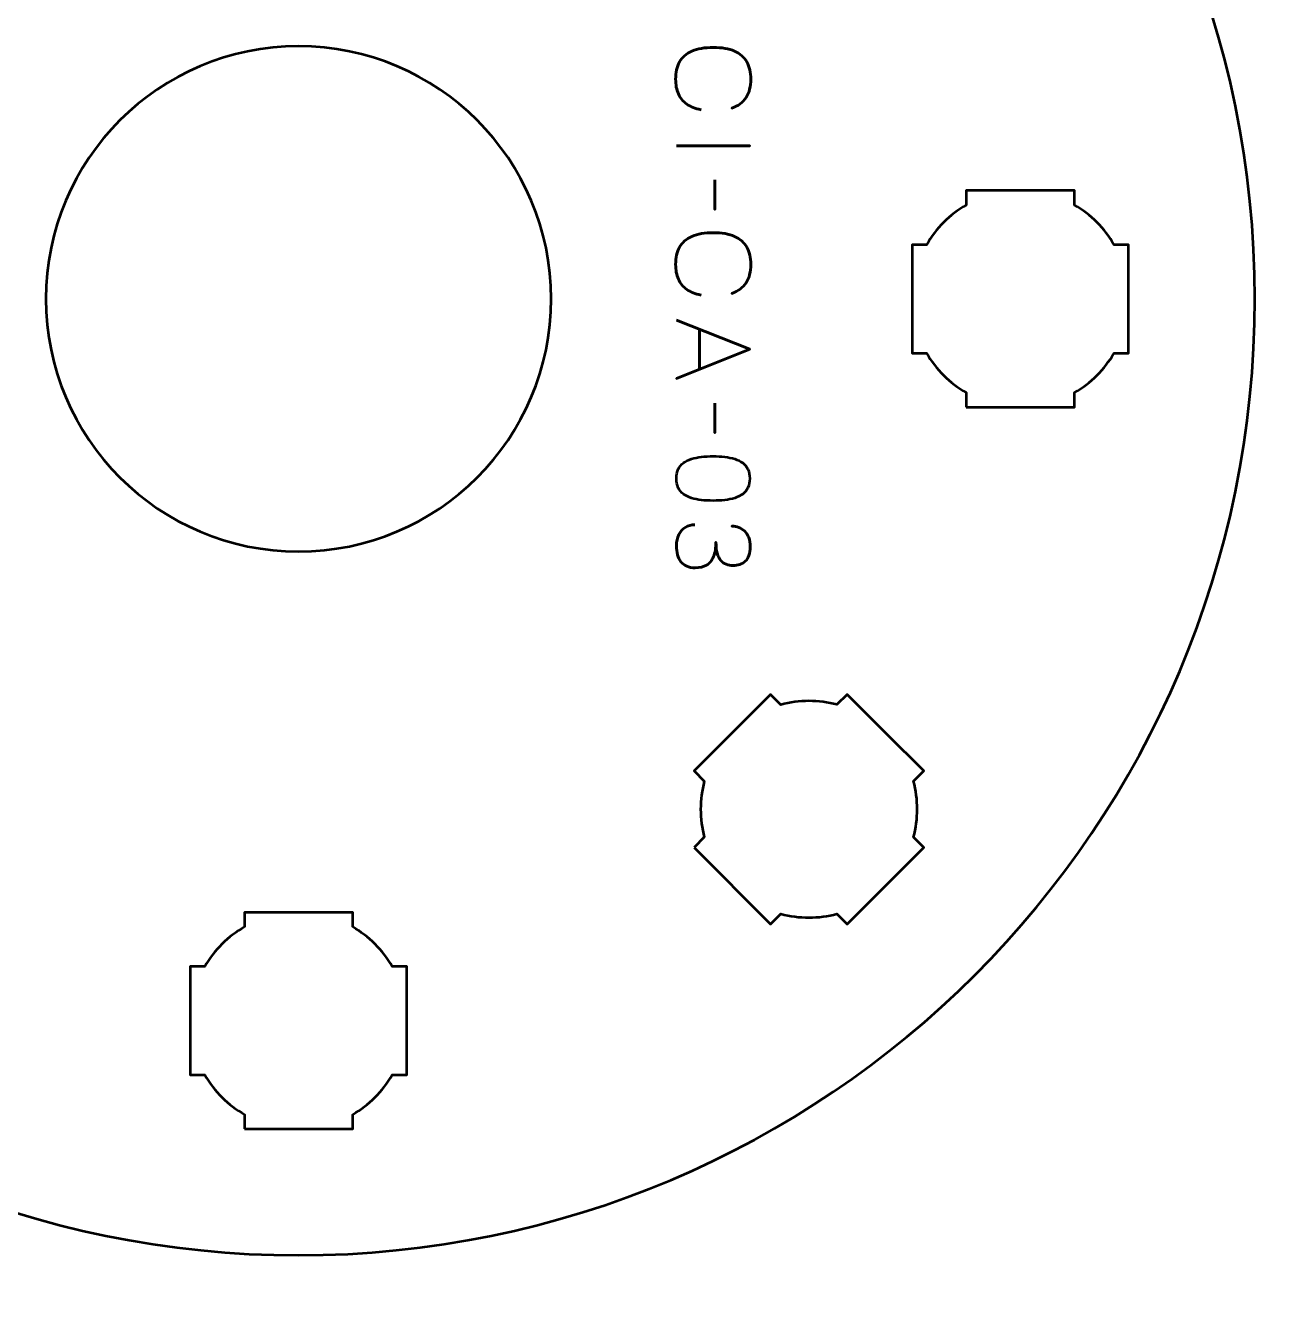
# Model space of a CAD drawing. Header units: centimetres. Extents: x -21 to 0, y -29.7 to 0.
# Drawn here: x -12.656 to -9.174, y -22.774 to -19.194 of the extents above; entities that cross this region are included whole.
import ezdxf

# ---------------------------------------------------------------- set-up
doc = ezdxf.new("R2010")
doc.units = ezdxf.units.CM
doc.header["$MEASUREMENT"] = 0
doc.layers.add('Layer 1', color=7, linetype='Continuous')

msp = doc.modelspace()

# ---------------------------------------------------------------- linework, layer by layer
at = {"layer": 'Layer 1', "color": 1, "lineweight": 53}
msp.add_open_spline([(-21.00003, -29.19995), (-21.00003, -29.19995), (-21.00003, -1.69992), (-21.00003, -1.69992), (-21.00003, -1.69992), (-21.00003, -1.61709), (-20.93286, -1.54992), (-20.85003, -1.54992), (-20.85003, -1.54992), (-20.7672, -1.54992), (-20.70003, -1.48275), (-20.70003, -1.39992), (-20.70003, -1.39992), (-20.70003, -1.31709), (-20.7672, -1.24992), (-20.85003, -1.24992), (-20.85003, -1.24992), (-20.93286, -1.24992), (-21.00003, -1.18275), (-21.00003, -1.09992), (-21.00003, -1.09992), (-21.00003, -1.09992), (-21.00003, -0.49992), (-21.00003, -0.49992), (-21.00003, -0.49992), (-21.00003, -0.22295), (-20.77694, 0.00004), (-20.49994, 0.00004), (-20.49994, 0.00004), (-20.49994, 0.00004), (-0.50008, 0.00004), (-0.50008, 0.00004), (-0.50008, 0.00004), (-0.22294, 0.00004), (0.00002, -0.22295), (0.00002, -0.49992), (0.00002, -0.49992), (0.00002, -0.49992), (0.00002, -29.19995), (0.00002, -29.19995), (0.00002, -29.19995), (0.00002, -29.47695), (-0.22294, -29.70004), (-0.50008, -29.70004), (-0.50008, -29.70004), (-0.50008, -29.70004), (-20.49994, -29.70004), (-20.49994, -29.70004), (-20.49994, -29.70004), (-20.77694, -29.70004), (-21.00003, -29.47695), (-21.00003, -29.19995)], degree=3, knots=[0, 0, 0, 0, 0.0769231, 0.0769231, 0.0769231, 0.0769231, 0.1538462, 0.1538462, 0.1538462, 0.1538462, 0.2307692, 0.2307692, 0.2307692, 0.2307692, 0.3076923, 0.3076923, 0.3076923, 0.3076923, 0.3846154, 0.3846154, 0.3846154, 0.3846154, 0.4615385, 0.4615385, 0.4615385, 0.4615385, 0.5384615, 0.5384615, 0.5384615, 0.5384615, 0.6153846, 0.6153846, 0.6153846, 0.6153846, 0.6923077, 0.6923077, 0.6923077, 0.6923077, 0.7692308, 0.7692308, 0.7692308, 0.7692308, 0.8461538, 0.8461538, 0.8461538, 0.8461538, 0.9230769, 0.9230769, 0.9230769, 0.9230769, 1, 1, 1, 1], dxfattribs=at)
at = {"layer": 'Layer 1', "color": 3, "lineweight": 53}
msp.add_open_spline([(-11.89998, -17.3), (-10.43665, -17.3), (-9.24998, -18.48667), (-9.24998, -19.95), (-9.24998, -19.95), (-9.24998, -21.41333), (-10.43665, -22.6), (-11.89998, -22.6), (-11.89998, -22.6), (-13.36331, -22.6), (-14.54998, -21.41333), (-14.54998, -19.95), (-14.54998, -19.95), (-14.54998, -18.48667), (-13.36331, -17.3), (-11.89998, -17.3)], degree=3, knots=[0, 0, 0, 0, 0.25, 0.25, 0.25, 0.25, 0.5, 0.5, 0.5, 0.5, 0.75, 0.75, 0.75, 0.75, 1, 1, 1, 1], dxfattribs=at)
at = {"layer": 'Layer 1', "lineweight": 53}
for points, knots in [([(-11.89998, -19.25), (-11.51344, -19.25), (-11.19998, -19.56346), (-11.19998, -19.95), (-11.19998, -19.95), (-11.19998, -20.33654), (-11.51344, -20.65), (-11.89998, -20.65), (-11.89998, -20.65), (-12.28652, -20.65), (-12.59998, -20.33654), (-12.59998, -19.95), (-12.59998, -19.95), (-12.59998, -19.56346), (-12.28652, -19.25), (-11.89998, -19.25)], [0, 0, 0, 0, 0.25, 0.25, 0.25, 0.25, 0.5, 0.5, 0.5, 0.5, 0.75, 0.75, 0.75, 0.75, 1, 1, 1, 1]), ([(-10.04997, -20.25006), (-10.04997, -20.25006), (-10.04997, -20.20988), (-10.04997, -20.20988), (-10.04997, -20.20988), (-10.09551, -20.18355), (-10.13347, -20.1456), (-10.15982, -20.10007), (-10.15982, -20.10007), (-10.15982, -20.10007), (-10.19997, -20.10007), (-10.19997, -20.10007), (-10.19997, -20.10007), (-10.19997, -20.10007), (-10.19997, -19.95155), (-10.19997, -19.95155), (-10.19997, -19.95155), (-10.19997, -19.95155), (-10.19999, -19.95), (-10.19999, -19.95), (-10.19999, -19.95), (-10.19999, -19.95), (-10.19997, -19.94845), (-10.19997, -19.94845), (-10.19997, -19.94845), (-10.19997, -19.94845), (-10.19997, -19.80006), (-10.19997, -19.80006), (-10.19997, -19.80006), (-10.19997, -19.80006), (-10.15987, -19.80006), (-10.15987, -19.80006), (-10.15987, -19.80006), (-10.13352, -19.75449), (-10.09553, -19.71649), (-10.04997, -19.69013), (-10.04997, -19.69013), (-10.04997, -19.69013), (-10.04997, -19.65005), (-10.04997, -19.65005), (-10.04997, -19.65005), (-10.04997, -19.65005), (-9.90463, -19.65005), (-9.90463, -19.65005), (-9.90463, -19.65005), (-9.90463, -19.65005), (-9.89999, -19.64999), (-9.89999, -19.64999), (-9.89999, -19.64999), (-9.89999, -19.64999), (-9.89534, -19.65005), (-9.89534, -19.65005), (-9.89534, -19.65005), (-9.89534, -19.65005), (-9.74996, -19.65005), (-9.74996, -19.65005), (-9.74996, -19.65005), (-9.74996, -19.65005), (-9.74996, -19.69013), (-9.74996, -19.69013), (-9.74996, -19.69013), (-9.70439, -19.71649), (-9.66642, -19.75449), (-9.64008, -19.80006), (-9.64008, -19.80006), (-9.64008, -19.80006), (-9.59996, -19.80006), (-9.59996, -19.80006), (-9.59996, -19.80006), (-9.59996, -19.80006), (-9.59996, -20.10007), (-9.59996, -20.10007), (-9.59996, -20.10007), (-9.59996, -20.10007), (-9.64013, -20.10007), (-9.64013, -20.10007), (-9.64013, -20.10007), (-9.66647, -20.1456), (-9.70443, -20.18355), (-9.74996, -20.20988), (-9.74996, -20.20988), (-9.74996, -20.20988), (-9.74996, -20.25006), (-9.74996, -20.25006), (-9.74996, -20.25006), (-9.74996, -20.25006), (-10.04997, -20.25006), (-10.04997, -20.25006)], [0, 0, 0, 0, 0.0454545, 0.0454545, 0.0454545, 0.0454545, 0.0909091, 0.0909091, 0.0909091, 0.0909091, 0.1363636, 0.1363636, 0.1363636, 0.1363636, 0.1818182, 0.1818182, 0.1818182, 0.1818182, 0.2272727, 0.2272727, 0.2272727, 0.2272727, 0.2727273, 0.2727273, 0.2727273, 0.2727273, 0.3181818, 0.3181818, 0.3181818, 0.3181818, 0.3636364, 0.3636364, 0.3636364, 0.3636364, 0.4090909, 0.4090909, 0.4090909, 0.4090909, 0.4545455, 0.4545455, 0.4545455, 0.4545455, 0.5, 0.5, 0.5, 0.5, 0.5454545, 0.5454545, 0.5454545, 0.5454545, 0.5909091, 0.5909091, 0.5909091, 0.5909091, 0.6363636, 0.6363636, 0.6363636, 0.6363636, 0.6818182, 0.6818182, 0.6818182, 0.6818182, 0.7272727, 0.7272727, 0.7272727, 0.7272727, 0.7727273, 0.7727273, 0.7727273, 0.7727273, 0.8181818, 0.8181818, 0.8181818, 0.8181818, 0.8636364, 0.8636364, 0.8636364, 0.8636364, 0.9090909, 0.9090909, 0.9090909, 0.9090909, 0.9545455, 0.9545455, 0.9545455, 0.9545455, 1, 1, 1, 1]), ([(-10.80401, -21.47025), (-10.80401, -21.47025), (-10.77558, -21.44182), (-10.77558, -21.44182), (-10.77558, -21.44182), (-10.78915, -21.39102), (-10.78913, -21.33735), (-10.77557, -21.28655), (-10.77557, -21.28655), (-10.77557, -21.28655), (-10.80401, -21.25812), (-10.80401, -21.25812), (-10.80401, -21.25812), (-10.80401, -21.25812), (-10.59187, -21.04598), (-10.59187, -21.04598), (-10.59187, -21.04598), (-10.59187, -21.04598), (-10.56346, -21.0744), (-10.56346, -21.0744), (-10.56346, -21.0744), (-10.51264, -21.06083), (-10.45895, -21.0608), (-10.40811, -21.07435), (-10.40811, -21.07435), (-10.40811, -21.07435), (-10.37974, -21.04598), (-10.37974, -21.04598), (-10.37974, -21.04598), (-10.37974, -21.04598), (-10.27692, -21.14881), (-10.27692, -21.14881), (-10.27692, -21.14881), (-10.27692, -21.14881), (-10.27358, -21.15206), (-10.27358, -21.15206), (-10.27358, -21.15206), (-10.27358, -21.15206), (-10.27035, -21.15538), (-10.27035, -21.15538), (-10.27035, -21.15538), (-10.27035, -21.15538), (-10.16761, -21.25812), (-10.16761, -21.25812), (-10.16761, -21.25812), (-10.16761, -21.25812), (-10.19594, -21.28645), (-10.19594, -21.28645), (-10.19594, -21.28645), (-10.18235, -21.3373), (-10.18235, -21.39105), (-10.19594, -21.44192), (-10.19594, -21.44192), (-10.19594, -21.44192), (-10.16761, -21.47025), (-10.16761, -21.47025), (-10.16761, -21.47025), (-10.16761, -21.47025), (-10.26893, -21.57156), (-10.26893, -21.57156), (-10.26893, -21.57156), (-10.26893, -21.57156), (-10.27358, -21.57633), (-10.27358, -21.57633), (-10.27358, -21.57633), (-10.27358, -21.57633), (-10.27836, -21.581), (-10.27836, -21.581), (-10.27836, -21.581), (-10.27836, -21.581), (-10.37974, -21.68238), (-10.37974, -21.68238), (-10.37974, -21.68238), (-10.37974, -21.68238), (-10.4081, -21.65402), (-10.4081, -21.65402), (-10.4081, -21.65402), (-10.45894, -21.66759), (-10.51266, -21.66758), (-10.56348, -21.65399), (-10.56348, -21.65399), (-10.56348, -21.65399), (-10.59187, -21.68238), (-10.59187, -21.68238), (-10.59187, -21.68238), (-10.59187, -21.68238), (-10.80401, -21.47025), (-10.80401, -21.47025)], [0, 0, 0, 0, 0.0454545, 0.0454545, 0.0454545, 0.0454545, 0.0909091, 0.0909091, 0.0909091, 0.0909091, 0.1363636, 0.1363636, 0.1363636, 0.1363636, 0.1818182, 0.1818182, 0.1818182, 0.1818182, 0.2272727, 0.2272727, 0.2272727, 0.2272727, 0.2727273, 0.2727273, 0.2727273, 0.2727273, 0.3181818, 0.3181818, 0.3181818, 0.3181818, 0.3636364, 0.3636364, 0.3636364, 0.3636364, 0.4090909, 0.4090909, 0.4090909, 0.4090909, 0.4545455, 0.4545455, 0.4545455, 0.4545455, 0.5, 0.5, 0.5, 0.5, 0.5454545, 0.5454545, 0.5454545, 0.5454545, 0.5909091, 0.5909091, 0.5909091, 0.5909091, 0.6363636, 0.6363636, 0.6363636, 0.6363636, 0.6818182, 0.6818182, 0.6818182, 0.6818182, 0.7272727, 0.7272727, 0.7272727, 0.7272727, 0.7727273, 0.7727273, 0.7727273, 0.7727273, 0.8181818, 0.8181818, 0.8181818, 0.8181818, 0.8636364, 0.8636364, 0.8636364, 0.8636364, 0.9090909, 0.9090909, 0.9090909, 0.9090909, 0.9545455, 0.9545455, 0.9545455, 0.9545455, 1, 1, 1, 1]), ([(-12.04997, -22.25006), (-12.04997, -22.25006), (-12.04997, -22.20988), (-12.04997, -22.20988), (-12.04997, -22.20988), (-12.09551, -22.18355), (-12.13347, -22.1456), (-12.15982, -22.10007), (-12.15982, -22.10007), (-12.15982, -22.10007), (-12.19997, -22.10007), (-12.19997, -22.10007), (-12.19997, -22.10007), (-12.19997, -22.10007), (-12.19997, -21.95155), (-12.19997, -21.95155), (-12.19997, -21.95155), (-12.19997, -21.95155), (-12.19999, -21.95), (-12.19999, -21.95), (-12.19999, -21.95), (-12.19999, -21.95), (-12.19997, -21.94845), (-12.19997, -21.94845), (-12.19997, -21.94845), (-12.19997, -21.94845), (-12.19997, -21.80006), (-12.19997, -21.80006), (-12.19997, -21.80006), (-12.19997, -21.80006), (-12.15987, -21.80006), (-12.15987, -21.80006), (-12.15987, -21.80006), (-12.13352, -21.75449), (-12.09553, -21.71649), (-12.04997, -21.69013), (-12.04997, -21.69013), (-12.04997, -21.69013), (-12.04997, -21.65005), (-12.04997, -21.65005), (-12.04997, -21.65005), (-12.04997, -21.65005), (-11.90463, -21.65005), (-11.90463, -21.65005), (-11.90463, -21.65005), (-11.90463, -21.65005), (-11.89999, -21.64999), (-11.89999, -21.64999), (-11.89999, -21.64999), (-11.89999, -21.64999), (-11.89534, -21.65005), (-11.89534, -21.65005), (-11.89534, -21.65005), (-11.89534, -21.65005), (-11.74996, -21.65005), (-11.74996, -21.65005), (-11.74996, -21.65005), (-11.74996, -21.65005), (-11.74996, -21.69013), (-11.74996, -21.69013), (-11.74996, -21.69013), (-11.70439, -21.71649), (-11.66642, -21.75449), (-11.64008, -21.80006), (-11.64008, -21.80006), (-11.64008, -21.80006), (-11.59996, -21.80006), (-11.59996, -21.80006), (-11.59996, -21.80006), (-11.59996, -21.80006), (-11.59996, -22.10007), (-11.59996, -22.10007), (-11.59996, -22.10007), (-11.59996, -22.10007), (-11.64013, -22.10007), (-11.64013, -22.10007), (-11.64013, -22.10007), (-11.66647, -22.1456), (-11.70443, -22.18355), (-11.74996, -22.20988), (-11.74996, -22.20988), (-11.74996, -22.20988), (-11.74996, -22.25006), (-11.74996, -22.25006), (-11.74996, -22.25006), (-11.74996, -22.25006), (-12.04997, -22.25006), (-12.04997, -22.25006)], [0, 0, 0, 0, 0.0454545, 0.0454545, 0.0454545, 0.0454545, 0.0909091, 0.0909091, 0.0909091, 0.0909091, 0.1363636, 0.1363636, 0.1363636, 0.1363636, 0.1818182, 0.1818182, 0.1818182, 0.1818182, 0.2272727, 0.2272727, 0.2272727, 0.2272727, 0.2727273, 0.2727273, 0.2727273, 0.2727273, 0.3181818, 0.3181818, 0.3181818, 0.3181818, 0.3636364, 0.3636364, 0.3636364, 0.3636364, 0.4090909, 0.4090909, 0.4090909, 0.4090909, 0.4545455, 0.4545455, 0.4545455, 0.4545455, 0.5, 0.5, 0.5, 0.5, 0.5454545, 0.5454545, 0.5454545, 0.5454545, 0.5909091, 0.5909091, 0.5909091, 0.5909091, 0.6363636, 0.6363636, 0.6363636, 0.6363636, 0.6818182, 0.6818182, 0.6818182, 0.6818182, 0.7272727, 0.7272727, 0.7272727, 0.7272727, 0.7727273, 0.7727273, 0.7727273, 0.7727273, 0.8181818, 0.8181818, 0.8181818, 0.8181818, 0.8636364, 0.8636364, 0.8636364, 0.8636364, 0.9090909, 0.9090909, 0.9090909, 0.9090909, 0.9545455, 0.9545455, 0.9545455, 0.9545455, 1, 1, 1, 1])]:
    msp.add_open_spline(points, degree=3, knots=knots, dxfattribs=at)
at = {"layer": 'Layer 1', "color": 5, "lineweight": 53}
for points, knots in [([(-10.7845, -19.42604), (-10.80064, -19.42303), (-10.81395, -19.41776), (-10.82439, -19.41038), (-10.82439, -19.41038), (-10.83478, -19.40294), (-10.8425, -19.39344), (-10.84753, -19.38187), (-10.84753, -19.38187), (-10.85256, -19.37035), (-10.8551, -19.3568), (-10.85506, -19.34137), (-10.85506, -19.34137), (-10.8551, -19.3226), (-10.85148, -19.30666), (-10.8441, -19.29358), (-10.8441, -19.29358), (-10.83676, -19.28051), (-10.82542, -19.27054), (-10.81004, -19.26367), (-10.81004, -19.26367), (-10.79466, -19.2568), (-10.77495, -19.25337), (-10.75092, -19.25332), (-10.75092, -19.25332), (-10.72698, -19.25337), (-10.70732, -19.2568), (-10.69193, -19.26367), (-10.69193, -19.26367), (-10.67655, -19.27054), (-10.66517, -19.28051), (-10.65779, -19.29358), (-10.65779, -19.29358), (-10.6504, -19.30666), (-10.64673, -19.3226), (-10.64678, -19.34137), (-10.64678, -19.34137), (-10.64673, -19.36146), (-10.65101, -19.3783), (-10.65962, -19.3918), (-10.65962, -19.3918), (-10.66823, -19.40534), (-10.68154, -19.41527), (-10.69955, -19.42152), (-10.69955, -19.42152), (-10.68154, -19.41527), (-10.66823, -19.40534), (-10.65962, -19.3918), (-10.65962, -19.3918), (-10.65101, -19.3783), (-10.64673, -19.36146), (-10.64678, -19.34137), (-10.64678, -19.34137), (-10.64673, -19.3226), (-10.6504, -19.30666), (-10.65779, -19.29358), (-10.65779, -19.29358), (-10.66517, -19.28051), (-10.67655, -19.27054), (-10.69193, -19.26367), (-10.69193, -19.26367), (-10.70732, -19.2568), (-10.72698, -19.25337), (-10.75092, -19.25332), (-10.75092, -19.25332), (-10.77495, -19.25337), (-10.79466, -19.2568), (-10.81004, -19.26367), (-10.81004, -19.26367), (-10.82542, -19.27054), (-10.83676, -19.28051), (-10.8441, -19.29358), (-10.8441, -19.29358), (-10.85148, -19.30666), (-10.8551, -19.3226), (-10.85506, -19.34137), (-10.85506, -19.34137), (-10.8551, -19.3568), (-10.85256, -19.37035), (-10.84753, -19.38187), (-10.84753, -19.38187), (-10.8425, -19.39344), (-10.83478, -19.40294), (-10.82439, -19.41038), (-10.82439, -19.41038), (-10.81395, -19.41776), (-10.80064, -19.42303), (-10.7845, -19.42604)], [0, 0, 0, 0, 0.0454545, 0.0454545, 0.0454545, 0.0454545, 0.0909091, 0.0909091, 0.0909091, 0.0909091, 0.1363636, 0.1363636, 0.1363636, 0.1363636, 0.1818182, 0.1818182, 0.1818182, 0.1818182, 0.2272727, 0.2272727, 0.2272727, 0.2272727, 0.2727273, 0.2727273, 0.2727273, 0.2727273, 0.3181818, 0.3181818, 0.3181818, 0.3181818, 0.3636364, 0.3636364, 0.3636364, 0.3636364, 0.4090909, 0.4090909, 0.4090909, 0.4090909, 0.4545455, 0.4545455, 0.4545455, 0.4545455, 0.5, 0.5, 0.5, 0.5, 0.5454545, 0.5454545, 0.5454545, 0.5454545, 0.5909091, 0.5909091, 0.5909091, 0.5909091, 0.6363636, 0.6363636, 0.6363636, 0.6363636, 0.6818182, 0.6818182, 0.6818182, 0.6818182, 0.7272727, 0.7272727, 0.7272727, 0.7272727, 0.7727273, 0.7727273, 0.7727273, 0.7727273, 0.8181818, 0.8181818, 0.8181818, 0.8181818, 0.8636364, 0.8636364, 0.8636364, 0.8636364, 0.9090909, 0.9090909, 0.9090909, 0.9090909, 0.9545455, 0.9545455, 0.9545455, 0.9545455, 1, 1, 1, 1]), ([(-10.8528, -19.52594), (-10.8528, -19.52594), (-10.64932, -19.52594), (-10.64932, -19.52594), (-10.64932, -19.52594), (-10.64932, -19.52594), (-10.8528, -19.52594), (-10.8528, -19.52594)], [0, 0, 0, 0, 0.5, 0.5, 0.5, 0.5, 1, 1, 1, 1]), ([(-10.7464, -19.61992), (-10.7464, -19.61992), (-10.7464, -19.70205), (-10.7464, -19.70205), (-10.7464, -19.70205), (-10.7464, -19.70205), (-10.7464, -19.61992), (-10.7464, -19.61992)], [0, 0, 0, 0, 0.5, 0.5, 0.5, 0.5, 1, 1, 1, 1]), ([(-10.7845, -19.93939), (-10.80064, -19.93638), (-10.81395, -19.93111), (-10.82439, -19.92373), (-10.82439, -19.92373), (-10.83478, -19.91629), (-10.8425, -19.90679), (-10.84753, -19.89522), (-10.84753, -19.89522), (-10.85256, -19.8837), (-10.8551, -19.87015), (-10.85506, -19.85472), (-10.85506, -19.85472), (-10.8551, -19.83595), (-10.85148, -19.82001), (-10.8441, -19.80693), (-10.8441, -19.80693), (-10.83676, -19.79386), (-10.82542, -19.78389), (-10.81004, -19.77702), (-10.81004, -19.77702), (-10.79466, -19.77015), (-10.77495, -19.76672), (-10.75092, -19.76667), (-10.75092, -19.76667), (-10.72698, -19.76672), (-10.70732, -19.77015), (-10.69193, -19.77702), (-10.69193, -19.77702), (-10.67655, -19.78389), (-10.66517, -19.79386), (-10.65779, -19.80693), (-10.65779, -19.80693), (-10.6504, -19.82001), (-10.64673, -19.83595), (-10.64678, -19.85472), (-10.64678, -19.85472), (-10.64673, -19.87481), (-10.65101, -19.89165), (-10.65962, -19.90515), (-10.65962, -19.90515), (-10.66823, -19.91869), (-10.68154, -19.92862), (-10.69955, -19.93487), (-10.69955, -19.93487), (-10.68154, -19.92862), (-10.66823, -19.91869), (-10.65962, -19.90515), (-10.65962, -19.90515), (-10.65101, -19.89165), (-10.64673, -19.87481), (-10.64678, -19.85472), (-10.64678, -19.85472), (-10.64673, -19.83595), (-10.6504, -19.82001), (-10.65779, -19.80693), (-10.65779, -19.80693), (-10.66517, -19.79386), (-10.67655, -19.78389), (-10.69193, -19.77702), (-10.69193, -19.77702), (-10.70732, -19.77015), (-10.72698, -19.76672), (-10.75092, -19.76667), (-10.75092, -19.76667), (-10.77495, -19.76672), (-10.79466, -19.77015), (-10.81004, -19.77702), (-10.81004, -19.77702), (-10.82542, -19.78389), (-10.83676, -19.79386), (-10.8441, -19.80693), (-10.8441, -19.80693), (-10.85148, -19.82001), (-10.8551, -19.83595), (-10.85506, -19.85472), (-10.85506, -19.85472), (-10.8551, -19.87015), (-10.85256, -19.8837), (-10.84753, -19.89522), (-10.84753, -19.89522), (-10.8425, -19.90679), (-10.83478, -19.91629), (-10.82439, -19.92373), (-10.82439, -19.92373), (-10.81395, -19.93111), (-10.80064, -19.93638), (-10.7845, -19.93939)], [0, 0, 0, 0, 0.0454545, 0.0454545, 0.0454545, 0.0454545, 0.0909091, 0.0909091, 0.0909091, 0.0909091, 0.1363636, 0.1363636, 0.1363636, 0.1363636, 0.1818182, 0.1818182, 0.1818182, 0.1818182, 0.2272727, 0.2272727, 0.2272727, 0.2272727, 0.2727273, 0.2727273, 0.2727273, 0.2727273, 0.3181818, 0.3181818, 0.3181818, 0.3181818, 0.3636364, 0.3636364, 0.3636364, 0.3636364, 0.4090909, 0.4090909, 0.4090909, 0.4090909, 0.4545455, 0.4545455, 0.4545455, 0.4545455, 0.5, 0.5, 0.5, 0.5, 0.5454545, 0.5454545, 0.5454545, 0.5454545, 0.5909091, 0.5909091, 0.5909091, 0.5909091, 0.6363636, 0.6363636, 0.6363636, 0.6363636, 0.6818182, 0.6818182, 0.6818182, 0.6818182, 0.7272727, 0.7272727, 0.7272727, 0.7272727, 0.7727273, 0.7727273, 0.7727273, 0.7727273, 0.8181818, 0.8181818, 0.8181818, 0.8181818, 0.8636364, 0.8636364, 0.8636364, 0.8636364, 0.9090909, 0.9090909, 0.9090909, 0.9090909, 0.9545455, 0.9545455, 0.9545455, 0.9545455, 1, 1, 1, 1]), ([(-10.8528, -20.00881), (-10.8528, -20.00881), (-10.64932, -20.08952), (-10.64932, -20.08952), (-10.64932, -20.08952), (-10.64932, -20.08952), (-10.8528, -20.17052), (-10.8528, -20.17052), (-10.8528, -20.17052), (-10.8528, -20.17052), (-10.64932, -20.08952), (-10.64932, -20.08952), (-10.64932, -20.08952), (-10.64932, -20.08952), (-10.8528, -20.00881), (-10.8528, -20.00881)], [0, 0, 0, 0, 0.25, 0.25, 0.25, 0.25, 0.5, 0.5, 0.5, 0.5, 0.75, 0.75, 0.75, 0.75, 1, 1, 1, 1]), ([(-10.78874, -20.03421), (-10.78874, -20.03421), (-10.78874, -20.14484), (-10.78874, -20.14484), (-10.78874, -20.14484), (-10.78874, -20.14484), (-10.78874, -20.03421), (-10.78874, -20.03421)], [0, 0, 0, 0, 0.5, 0.5, 0.5, 0.5, 1, 1, 1, 1]), ([(-10.7464, -20.23938), (-10.7464, -20.23938), (-10.7464, -20.32151), (-10.7464, -20.32151), (-10.7464, -20.32151), (-10.7464, -20.32151), (-10.7464, -20.23938), (-10.7464, -20.23938)], [0, 0, 0, 0, 0.5, 0.5, 0.5, 0.5, 1, 1, 1, 1]), ([(-10.8528, -20.44765), (-10.85275, -20.45753), (-10.85101, -20.46605), (-10.84763, -20.47315), (-10.84763, -20.47315), (-10.84424, -20.4802), (-10.83939, -20.48608), (-10.83323, -20.49079), (-10.83323, -20.49079), (-10.82702, -20.49544), (-10.81969, -20.49911), (-10.81122, -20.50184), (-10.81122, -20.50184), (-10.80275, -20.50452), (-10.79349, -20.50645), (-10.78333, -20.50753), (-10.78333, -20.50753), (-10.77317, -20.50866), (-10.76249, -20.50922), (-10.7512, -20.50918), (-10.7512, -20.50918), (-10.73996, -20.50922), (-10.72928, -20.50866), (-10.71917, -20.50753), (-10.71917, -20.50753), (-10.70906, -20.50645), (-10.69974, -20.50452), (-10.69128, -20.50184), (-10.69128, -20.50184), (-10.68286, -20.49911), (-10.67552, -20.49544), (-10.66926, -20.49079), (-10.66926, -20.49079), (-10.66305, -20.48608), (-10.65821, -20.4802), (-10.65482, -20.47315), (-10.65482, -20.47315), (-10.65139, -20.46605), (-10.64965, -20.45753), (-10.6496, -20.44765), (-10.6496, -20.44765), (-10.64965, -20.43778), (-10.65139, -20.42926), (-10.65482, -20.42216), (-10.65482, -20.42216), (-10.65821, -20.4151), (-10.66305, -20.40922), (-10.66926, -20.40452), (-10.66926, -20.40452), (-10.67552, -20.39986), (-10.68286, -20.3962), (-10.69128, -20.39347), (-10.69128, -20.39347), (-10.69974, -20.39079), (-10.70906, -20.38886), (-10.71917, -20.38778), (-10.71917, -20.38778), (-10.72928, -20.38665), (-10.73996, -20.38608), (-10.7512, -20.38613), (-10.7512, -20.38613), (-10.76249, -20.38608), (-10.77317, -20.38665), (-10.78333, -20.38778), (-10.78333, -20.38778), (-10.79349, -20.38886), (-10.80275, -20.39079), (-10.81122, -20.39347), (-10.81122, -20.39347), (-10.81969, -20.3962), (-10.82702, -20.39986), (-10.83323, -20.40452), (-10.83323, -20.40452), (-10.83939, -20.40922), (-10.84424, -20.4151), (-10.84763, -20.42216), (-10.84763, -20.42216), (-10.85101, -20.42926), (-10.85275, -20.43778), (-10.8528, -20.44765)], [0, 0, 0, 0, 0.05, 0.05, 0.05, 0.05, 0.1, 0.1, 0.1, 0.1, 0.15, 0.15, 0.15, 0.15, 0.2, 0.2, 0.2, 0.2, 0.25, 0.25, 0.25, 0.25, 0.3, 0.3, 0.3, 0.3, 0.35, 0.35, 0.35, 0.35, 0.4, 0.4, 0.4, 0.4, 0.45, 0.45, 0.45, 0.45, 0.5, 0.5, 0.5, 0.5, 0.55, 0.55, 0.55, 0.55, 0.6, 0.6, 0.6, 0.6, 0.65, 0.65, 0.65, 0.65, 0.7, 0.7, 0.7, 0.7, 0.75, 0.75, 0.75, 0.75, 0.8, 0.8, 0.8, 0.8, 0.85, 0.85, 0.85, 0.85, 0.9, 0.9, 0.9, 0.9, 0.95, 0.95, 0.95, 0.95, 1, 1, 1, 1]), ([(-10.8528, -20.44765), (-10.85275, -20.45753), (-10.85101, -20.46605), (-10.84763, -20.47315), (-10.84763, -20.47315), (-10.84424, -20.4802), (-10.83939, -20.48608), (-10.83323, -20.49079), (-10.83323, -20.49079), (-10.82702, -20.49544), (-10.81969, -20.49911), (-10.81122, -20.50184), (-10.81122, -20.50184), (-10.80275, -20.50452), (-10.79349, -20.50645), (-10.78333, -20.50753), (-10.78333, -20.50753), (-10.77317, -20.50866), (-10.76249, -20.50922), (-10.7512, -20.50918), (-10.7512, -20.50918), (-10.73996, -20.50922), (-10.72928, -20.50866), (-10.71917, -20.50753), (-10.71917, -20.50753), (-10.70906, -20.50645), (-10.69974, -20.50452), (-10.69128, -20.50184), (-10.69128, -20.50184), (-10.68286, -20.49911), (-10.67552, -20.49544), (-10.66926, -20.49079), (-10.66926, -20.49079), (-10.66305, -20.48608), (-10.65821, -20.4802), (-10.65482, -20.47315), (-10.65482, -20.47315), (-10.65139, -20.46605), (-10.64965, -20.45753), (-10.6496, -20.44765), (-10.6496, -20.44765), (-10.64965, -20.43778), (-10.65139, -20.42926), (-10.65482, -20.42216), (-10.65482, -20.42216), (-10.65821, -20.4151), (-10.66305, -20.40922), (-10.66926, -20.40452), (-10.66926, -20.40452), (-10.67552, -20.39986), (-10.68286, -20.3962), (-10.69128, -20.39347), (-10.69128, -20.39347), (-10.69974, -20.39079), (-10.70906, -20.38886), (-10.71917, -20.38778), (-10.71917, -20.38778), (-10.72928, -20.38665), (-10.73996, -20.38608), (-10.7512, -20.38613), (-10.7512, -20.38613), (-10.76249, -20.38608), (-10.77317, -20.38665), (-10.78333, -20.38778), (-10.78333, -20.38778), (-10.79349, -20.38886), (-10.80275, -20.39079), (-10.81122, -20.39347), (-10.81122, -20.39347), (-10.81969, -20.3962), (-10.82702, -20.39986), (-10.83323, -20.40452), (-10.83323, -20.40452), (-10.83939, -20.40922), (-10.84424, -20.4151), (-10.84763, -20.42216), (-10.84763, -20.42216), (-10.85101, -20.42926), (-10.85275, -20.43778), (-10.8528, -20.44765)], [0, 0, 0, 0, 0.05, 0.05, 0.05, 0.05, 0.1, 0.1, 0.1, 0.1, 0.15, 0.15, 0.15, 0.15, 0.2, 0.2, 0.2, 0.2, 0.25, 0.25, 0.25, 0.25, 0.3, 0.3, 0.3, 0.3, 0.35, 0.35, 0.35, 0.35, 0.4, 0.4, 0.4, 0.4, 0.45, 0.45, 0.45, 0.45, 0.5, 0.5, 0.5, 0.5, 0.55, 0.55, 0.55, 0.55, 0.6, 0.6, 0.6, 0.6, 0.65, 0.65, 0.65, 0.65, 0.7, 0.7, 0.7, 0.7, 0.75, 0.75, 0.75, 0.75, 0.8, 0.8, 0.8, 0.8, 0.85, 0.85, 0.85, 0.85, 0.9, 0.9, 0.9, 0.9, 0.95, 0.95, 0.95, 0.95, 1, 1, 1, 1]), ([(-10.80172, -20.57606), (-10.81188, -20.57611), (-10.82072, -20.57846), (-10.82839, -20.58312), (-10.82839, -20.58312), (-10.83601, -20.58777), (-10.84198, -20.5944), (-10.84626, -20.60306), (-10.84626, -20.60306), (-10.85054, -20.61171), (-10.85271, -20.62211), (-10.8528, -20.6342), (-10.8528, -20.6342), (-10.8528, -20.64328), (-10.85186, -20.65151), (-10.84988, -20.65894), (-10.84988, -20.65894), (-10.84791, -20.66642), (-10.84485, -20.67281), (-10.84066, -20.67822), (-10.84066, -20.67822), (-10.83648, -20.68363), (-10.83107, -20.68777), (-10.82448, -20.69069), (-10.82448, -20.69069), (-10.81785, -20.69365), (-10.8099, -20.69511), (-10.80059, -20.69516), (-10.80059, -20.69516), (-10.78817, -20.6952), (-10.77768, -20.69266), (-10.76917, -20.68763), (-10.76917, -20.68763), (-10.76066, -20.6826), (-10.75426, -20.67479), (-10.74988, -20.6643), (-10.74988, -20.6643), (-10.74551, -20.65381), (-10.7433, -20.64036), (-10.7433, -20.62404), (-10.7433, -20.62404), (-10.74335, -20.63622), (-10.74222, -20.64643), (-10.73991, -20.65475), (-10.73991, -20.65475), (-10.73761, -20.66303), (-10.73436, -20.66966), (-10.73013, -20.67465), (-10.73013, -20.67465), (-10.72594, -20.67963), (-10.72096, -20.68326), (-10.71522, -20.68542), (-10.71522, -20.68542), (-10.70953, -20.68763), (-10.70327, -20.68871), (-10.69645, -20.68867), (-10.69645, -20.68867), (-10.68963, -20.68871), (-10.68333, -20.68777), (-10.67749, -20.68589), (-10.67749, -20.68589), (-10.67166, -20.68406), (-10.66653, -20.68105), (-10.66216, -20.67695), (-10.66216, -20.67695), (-10.65779, -20.67286), (-10.65435, -20.66745), (-10.65191, -20.66082), (-10.65191, -20.66082), (-10.64946, -20.65414), (-10.64824, -20.646), (-10.64819, -20.63645), (-10.64819, -20.63645), (-10.64824, -20.62695), (-10.64965, -20.61863), (-10.65238, -20.61157), (-10.65238, -20.61157), (-10.6551, -20.60447), (-10.65882, -20.59864), (-10.66357, -20.59393), (-10.66357, -20.59393), (-10.66832, -20.58928), (-10.67373, -20.5858), (-10.67985, -20.58349), (-10.67985, -20.58349), (-10.68596, -20.58114), (-10.69245, -20.58001), (-10.69927, -20.58001), (-10.69927, -20.58001), (-10.69245, -20.58001), (-10.68596, -20.58114), (-10.67985, -20.58349), (-10.67985, -20.58349), (-10.67373, -20.5858), (-10.66832, -20.58928), (-10.66357, -20.59393), (-10.66357, -20.59393), (-10.65882, -20.59864), (-10.6551, -20.60447), (-10.65238, -20.61157), (-10.65238, -20.61157), (-10.64965, -20.61863), (-10.64824, -20.62695), (-10.64819, -20.63645), (-10.64819, -20.63645), (-10.64824, -20.646), (-10.64946, -20.65414), (-10.65191, -20.66082), (-10.65191, -20.66082), (-10.65435, -20.66745), (-10.65779, -20.67286), (-10.66216, -20.67695), (-10.66216, -20.67695), (-10.66653, -20.68105), (-10.67166, -20.68406), (-10.67749, -20.68589), (-10.67749, -20.68589), (-10.68333, -20.68777), (-10.68963, -20.68871), (-10.69645, -20.68867), (-10.69645, -20.68867), (-10.70327, -20.68871), (-10.70953, -20.68763), (-10.71522, -20.68542), (-10.71522, -20.68542), (-10.72096, -20.68326), (-10.72594, -20.67963), (-10.73013, -20.67465), (-10.73013, -20.67465), (-10.73436, -20.66966), (-10.73761, -20.66303), (-10.73991, -20.65475), (-10.73991, -20.65475), (-10.74222, -20.64643), (-10.74335, -20.63622), (-10.7433, -20.62404), (-10.7433, -20.62404), (-10.7433, -20.64036), (-10.74551, -20.65381), (-10.74988, -20.6643), (-10.74988, -20.6643), (-10.75426, -20.67479), (-10.76066, -20.6826), (-10.76917, -20.68763), (-10.76917, -20.68763), (-10.77768, -20.69266), (-10.78817, -20.6952), (-10.80059, -20.69516), (-10.80059, -20.69516), (-10.8099, -20.69511), (-10.81785, -20.69365), (-10.82448, -20.69069), (-10.82448, -20.69069), (-10.83107, -20.68777), (-10.83648, -20.68363), (-10.84066, -20.67822), (-10.84066, -20.67822), (-10.84485, -20.67281), (-10.84791, -20.66642), (-10.84988, -20.65894), (-10.84988, -20.65894), (-10.85186, -20.65151), (-10.8528, -20.64328), (-10.8528, -20.6342), (-10.8528, -20.6342), (-10.85271, -20.62211), (-10.85054, -20.61171), (-10.84626, -20.60306), (-10.84626, -20.60306), (-10.84198, -20.5944), (-10.83601, -20.58777), (-10.82839, -20.58312), (-10.82839, -20.58312), (-10.82072, -20.57846), (-10.81188, -20.57611), (-10.80172, -20.57606)], [0, 0, 0, 0, 0.0227273, 0.0227273, 0.0227273, 0.0227273, 0.0454545, 0.0454545, 0.0454545, 0.0454545, 0.0681818, 0.0681818, 0.0681818, 0.0681818, 0.0909091, 0.0909091, 0.0909091, 0.0909091, 0.1136364, 0.1136364, 0.1136364, 0.1136364, 0.1363636, 0.1363636, 0.1363636, 0.1363636, 0.1590909, 0.1590909, 0.1590909, 0.1590909, 0.1818182, 0.1818182, 0.1818182, 0.1818182, 0.2045455, 0.2045455, 0.2045455, 0.2045455, 0.2272727, 0.2272727, 0.2272727, 0.2272727, 0.25, 0.25, 0.25, 0.25, 0.2727273, 0.2727273, 0.2727273, 0.2727273, 0.2954545, 0.2954545, 0.2954545, 0.2954545, 0.3181818, 0.3181818, 0.3181818, 0.3181818, 0.3409091, 0.3409091, 0.3409091, 0.3409091, 0.3636364, 0.3636364, 0.3636364, 0.3636364, 0.3863636, 0.3863636, 0.3863636, 0.3863636, 0.4090909, 0.4090909, 0.4090909, 0.4090909, 0.4318182, 0.4318182, 0.4318182, 0.4318182, 0.4545455, 0.4545455, 0.4545455, 0.4545455, 0.4772727, 0.4772727, 0.4772727, 0.4772727, 0.5, 0.5, 0.5, 0.5, 0.5227273, 0.5227273, 0.5227273, 0.5227273, 0.5454545, 0.5454545, 0.5454545, 0.5454545, 0.5681818, 0.5681818, 0.5681818, 0.5681818, 0.5909091, 0.5909091, 0.5909091, 0.5909091, 0.6136364, 0.6136364, 0.6136364, 0.6136364, 0.6363636, 0.6363636, 0.6363636, 0.6363636, 0.6590909, 0.6590909, 0.6590909, 0.6590909, 0.6818182, 0.6818182, 0.6818182, 0.6818182, 0.7045455, 0.7045455, 0.7045455, 0.7045455, 0.7272727, 0.7272727, 0.7272727, 0.7272727, 0.75, 0.75, 0.75, 0.75, 0.7727273, 0.7727273, 0.7727273, 0.7727273, 0.7954545, 0.7954545, 0.7954545, 0.7954545, 0.8181818, 0.8181818, 0.8181818, 0.8181818, 0.8409091, 0.8409091, 0.8409091, 0.8409091, 0.8636364, 0.8636364, 0.8636364, 0.8636364, 0.8863636, 0.8863636, 0.8863636, 0.8863636, 0.9090909, 0.9090909, 0.9090909, 0.9090909, 0.9318182, 0.9318182, 0.9318182, 0.9318182, 0.9545455, 0.9545455, 0.9545455, 0.9545455, 0.9772727, 0.9772727, 0.9772727, 0.9772727, 1, 1, 1, 1])]:
    msp.add_open_spline(points, degree=3, knots=knots, dxfattribs=at)

doc.saveas('drawing.dxf')
